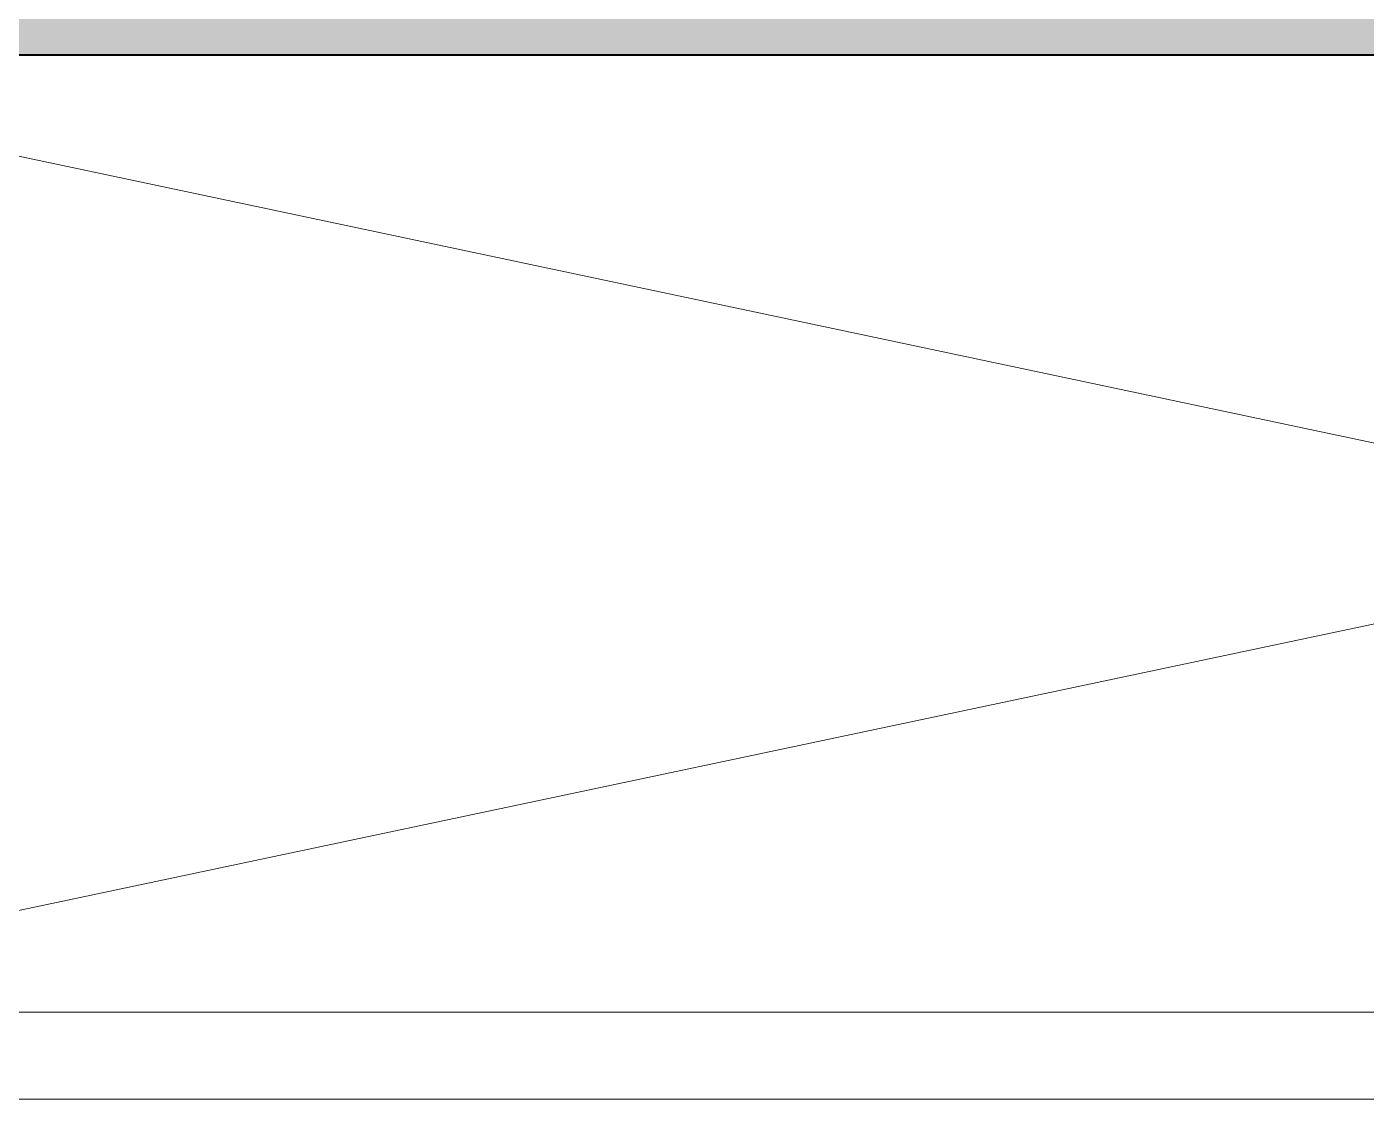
# Model space of a CAD drawing. Header units: millimetres. Extents: x 898 to 1196, y 229 to 443.
# Drawn here: x 1170.094 to 1170.863, y 407.299 to 407.915 of the extents above; entities that cross this region are included whole.
import ezdxf

# ---------------------------------------------------------------- set-up
doc = ezdxf.new("R2010")
doc.units = ezdxf.units.MM
for name, color, linetype, lineweight in [('p hachure', 253, 'Continuous', 15), ('p menuiserie', 5, 'Continuous', 20), ('p mur', 7, 'Continuous', 40), ('p symbole', 6, 'Continuous', 20)]:
    doc.layers.add(name, color=color, linetype=linetype, lineweight=lineweight)

msp = doc.modelspace()

# ---------------------------------------------------------------- hatches: boundary and pattern name
at = {"layer": 'p hachure', "transparency": 33554559}
h = msp.add_hatch(color=256, dxfattribs=at)
h.dxf.hatch_style = 1
h.paths.add_polyline_path([(1172.91347, 407.9491), (1172.91347, 407.9991), (1173.26347, 407.9991), (1173.26347, 407.2991), (1172.41347, 407.2991), (1172.41347, 407.8991), (1169.81347, 407.8991), (1169.81347, 407.2991), (1169.71347, 407.2991), (1169.71347, 407.8991), (1169.51347, 407.8991), (1169.51347, 407.9991), (1169.61347, 407.9991), (1169.61347, 408.5991), (1169.71347, 408.5991), (1169.71347, 407.9991), (1172.86347, 407.9991), (1172.86347, 407.9491)])
h.paths.add_polyline_path([(1172.76347, 407.3991), (1172.76347, 407.8991), (1173.16347, 407.8991), (1173.16347, 407.3991)], flags=16)

# ---------------------------------------------------------------- linework, layer by layer
at = {"layer": 'p menuiserie'}
for p, q in [((1169.81347, 407.3491), (1172.41347, 407.3491)), ((1169.81347, 407.2991), (1172.41347, 407.2991))]:
    msp.add_line(p, q, dxfattribs=at)
at = {"layer": 'p mur'}
msp.add_line((1169.81347, 407.8991), (1172.41347, 407.8991), dxfattribs=at)
at = {"layer": 'p symbole'}
for p, q in [((1169.81347, 407.3491), (1172.41347, 407.8991)), ((1172.41347, 407.3491), (1169.81347, 407.8991))]:
    msp.add_line(p, q, dxfattribs=at)

doc.saveas('drawing.dxf')
